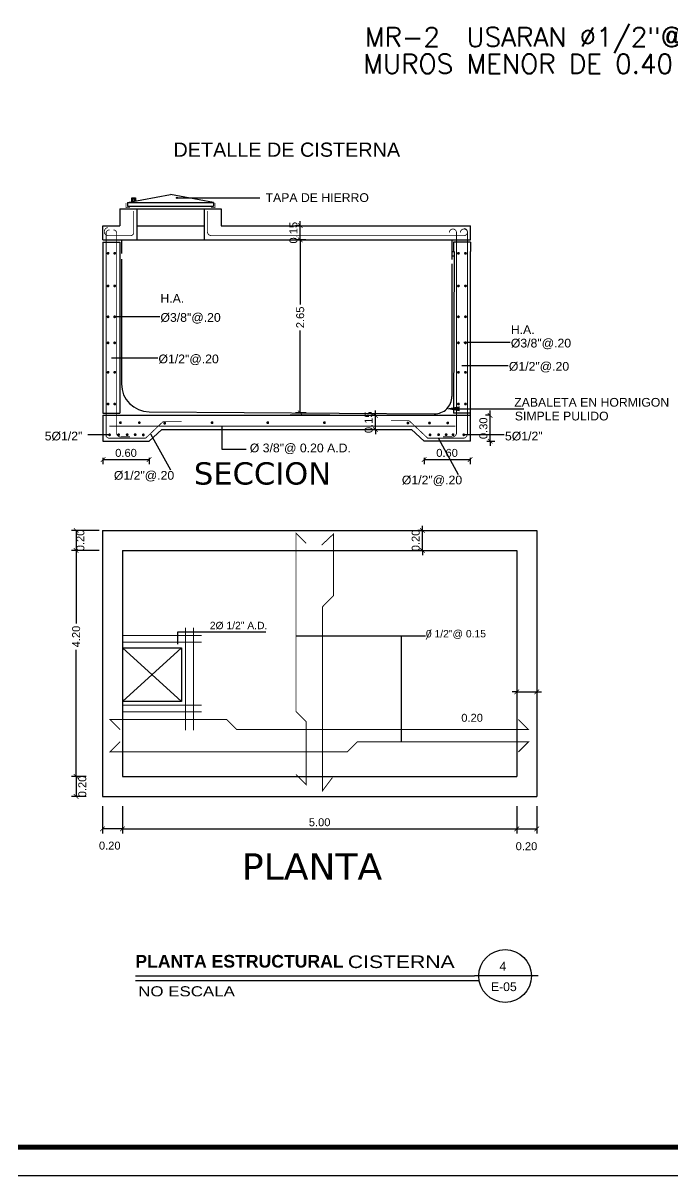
# Model space of a CAD drawing. Header units: feet. Extents: x 317 to 512, y -141 to 162.
# Drawn here: x 404.57 to 414.38, y -90.65 to -73.25 of the extents above; entities that cross this region are included whole.
import ezdxf
from ezdxf.enums import TextEntityAlignment as Align

# ---------------------------------------------------------------- set-up
doc = ezdxf.new("R2010")
doc.units = ezdxf.units.FT
doc.header["$MEASUREMENT"] = 0
doc.layers.add('CASCARON', color=9, linetype='Continuous', lineweight=20)
doc.layers.add('TEXTSANI', color=7, linetype='Continuous', lineweight=35)
for name, color, linetype in [('DIM', 10, 'Continuous'), ('DMENCIÓN', 7, 'Continuous'), ('ELEV-2PL', 31, 'Continuous'), ('MARCO', 1, 'Continuous'), ('OSCAR', 7, 'Continuous'), ('TEXTM', 2, 'Continuous'), ('TEXTO-1', 8, 'Continuous'), ('TEXTOS', 3, 'Continuous'), ('TEXXT', 2, 'Continuous')]:
    doc.layers.add(name, color=color, linetype=linetype)
doc.styles.add('120', font='SIMPLEX.shx', dxfattribs={"height": 1.97})
doc.styles.add('Arch-Dim', font='arial.ttf', dxfattribs={"width": 0.75, "height": 0.12})
doc.styles.add('DAMIAN', font='arial.ttf', dxfattribs={"height": 0.12})
doc.styles.add('R120', font='arial.ttf', dxfattribs={"height": 0.24})
doc.styles.add('RD290', font='verdana.ttf', dxfattribs={"height": 0.38})
doc.styles.add('ROMANS', font='romans.shx')
doc.styles.get("Standard").update_dxf_attribs({"font": 'arial.ttf'})
doc.dimstyles.new('KEILY', dxfattribs={"dimtxt": 0.12, "dimasz": 0.07, "dimexe": 0.07, "dimexo": 0.25, "dimgap": 0.04, "dimtad": 1, "dimzin": 1, "dimdsep": 46, "dimtxsty": 'Standard', "dimblk": 'ARCHTICK', "dimcen": 2.5, "dimclrd": 256, "dimclre": 256, "dimclrt": 7, "dimazin": 0, "dimtfac": 1, "dimtix": 1, "dimtmove": 2, "dimatfit": 1, "dimfxl": 0.35, "dimfxlon": 1, "dimtolj": 1, "dimtzin": 1, "dimarcsym": 0})

# ---------------------------------------------------------------- blocks, each defined once
blk = doc.blocks.new('_ArchTick')
at = {"color": 0, "linetype": 'ByBlock', "const_width": 0.15}
blk.add_lwpolyline([(-0.5, -0.5), (0.5, 0.5)], dxfattribs=at)
blk = doc.blocks.new('*D51')
at = {"layer": 'DEFPOINTS', "color": 0, "transparency": 16777216}
for p in [(412.026, -83.064), (412.327, -83.064), (412.327, -83.347)]:
    blk.add_point(p, dxfattribs=at)
at = {"layer": 'DIM', "lineweight": -2, "transparency": 16777216}
for p, q in [((412.026, -83.347), (411.956, -83.347)), ((412.026, -83.314), (412.026, -83.417)), ((412.026, -83.347), (412.327, -83.347)), ((412.327, -83.314), (412.327, -83.417)), ((412.327, -83.347), (412.397, -83.347))]:
    blk.add_line(p, q, dxfattribs=at)
at = {"layer": 'DIM', "lineweight": -2, "transparency": 16777216, "xscale": 0.07, "yscale": 0.07, "zscale": 0.07}
blk.add_blockref('_ArchTick', (412.026, -83.347), dxfattribs=at)
at = {"layer": 'DIM', "lineweight": -2, "transparency": 16777216, "xscale": 0.07, "yscale": 0.07, "zscale": 0.07, "rotation": 180}
blk.add_blockref('_ArchTick', (412.327, -83.347), dxfattribs=at)
at = {"layer": 'DIM', "color": 7, "transparency": 16777216, "insert": (411.351, -83.739), "char_height": 0.12, "attachment_point": 5}
blk.add_mtext('\\A1;0.20', dxfattribs=at)
blk = doc.blocks.new('*D52')
at = {"layer": 'DEFPOINTS', "color": 0, "transparency": 16777216}
for p in [(410.601, -80.911), (410.856, -80.911), (410.856, -81.212)]:
    blk.add_point(p, dxfattribs=at)
at = {"layer": 'DIM', "lineweight": -2, "transparency": 16777216}
for p, q in [((410.606, -80.911), (410.531, -80.911)), ((410.601, -80.911), (410.601, -80.841)), ((410.601, -81.212), (410.601, -80.911)), ((410.606, -81.212), (410.531, -81.212)), ((410.601, -81.212), (410.601, -81.282))]:
    blk.add_line(p, q, dxfattribs=at)
at = {"layer": 'DIM', "lineweight": -2, "transparency": 16777216, "xscale": 0.07, "yscale": 0.07, "zscale": 0.07}
for p, rotation in [((410.601, -80.911), 270), ((410.601, -81.212), 90)]:
    blk.add_blockref('_ArchTick', p, dxfattribs=dict(at, rotation=rotation))
at = {"layer": 'DIM', "color": 7, "transparency": 16777216, "insert": (410.5, -81.061), "char_height": 0.12, "attachment_point": 5, "rotation": 90}
blk.add_mtext('\\A1;0.20', dxfattribs=at)
blk = doc.blocks.new('*D53')
at = {"layer": 'DEFPOINTS', "color": 0, "transparency": 16777216}
for p in [(412.026, -84.624, 0.086), (406.071, -84.826, 0.086), (412.026, -85.417)]:
    blk.add_point(p, dxfattribs=at)
at = {"layer": 'DIM', "lineweight": -2, "transparency": 16777216}
for p, q in [((406.071, -85.074), (406.071, -85.487)), ((412.026, -85.07), (412.026, -85.487)), ((406.071, -85.417), (412.026, -85.417))]:
    blk.add_line(p, q, dxfattribs=at)
at = {"layer": 'DIM', "lineweight": -2, "transparency": 16777216, "xscale": 0.07, "yscale": 0.07, "zscale": 0.07, "rotation": 180}
blk.add_blockref('_ArchTick', (406.071, -85.417), dxfattribs=at)
at = {"layer": 'DIM', "lineweight": -2, "transparency": 16777216, "xscale": 0.07, "yscale": 0.07, "zscale": 0.07}
blk.add_blockref('_ArchTick', (412.026, -85.417), dxfattribs=at)
at = {"layer": 'DIM', "color": 7, "transparency": 16777216, "insert": (409.049, -85.316), "char_height": 0.12, "attachment_point": 5}
blk.add_mtext('\\A1;5.00', dxfattribs=at)
blk = doc.blocks.new('*D54')
at = {"layer": 'DEFPOINTS', "color": 0, "transparency": 16777216}
for p in [(412.026, -84.624, 0.086), (412.327, -84.624, 0.086), (412.327, -85.417)]:
    blk.add_point(p, dxfattribs=at)
at = {"layer": 'DIM', "lineweight": -2, "transparency": 16777216}
for p, q in [((412.026, -85.07), (412.026, -85.487)), ((412.327, -85.07), (412.327, -85.487)), ((412.026, -85.417), (412.327, -85.417))]:
    blk.add_line(p, q, dxfattribs=at)
at = {"layer": 'DIM', "lineweight": -2, "transparency": 16777216, "xscale": 0.07, "yscale": 0.07, "zscale": 0.07, "rotation": 180}
blk.add_blockref('_ArchTick', (412.026, -85.417), dxfattribs=at)
at = {"layer": 'DIM', "lineweight": -2, "transparency": 16777216, "xscale": 0.07, "yscale": 0.07, "zscale": 0.07}
blk.add_blockref('_ArchTick', (412.327, -85.417), dxfattribs=at)
at = {"layer": 'DIM', "color": 7, "transparency": 16777216, "insert": (412.172, -85.678), "char_height": 0.12, "attachment_point": 5}
blk.add_mtext('\\A1;0.20', dxfattribs=at)
blk = doc.blocks.new('*D55')
at = {"layer": 'DEFPOINTS', "color": 0, "transparency": 16777216}
for p in [(405.77, -84.624, 0.086), (406.071, -84.624, 0.086), (405.77, -85.417)]:
    blk.add_point(p, dxfattribs=at)
at = {"layer": 'DIM', "lineweight": -2, "transparency": 16777216}
for p, q in [((405.77, -85.07), (405.77, -85.487)), ((406.071, -85.07), (406.071, -85.487)), ((406.071, -85.417), (405.77, -85.417))]:
    blk.add_line(p, q, dxfattribs=at)
at = {"layer": 'DIM', "lineweight": -2, "transparency": 16777216, "xscale": 0.07, "yscale": 0.07, "zscale": 0.07, "rotation": 180}
blk.add_blockref('_ArchTick', (405.77, -85.417), dxfattribs=at)
at = {"layer": 'DIM', "lineweight": -2, "transparency": 16777216, "xscale": 0.07, "yscale": 0.07, "zscale": 0.07}
blk.add_blockref('_ArchTick', (406.071, -85.417), dxfattribs=at)
at = {"layer": 'DIM', "color": 7, "transparency": 16777216, "insert": (405.88, -85.669), "char_height": 0.12, "attachment_point": 5}
blk.add_mtext('\\A1;0.20', dxfattribs=at)
blk = doc.blocks.new('*D56')
at = {"layer": 'DEFPOINTS', "color": 0, "transparency": 16777216}
for p in [(406.08, -80.911, 0.086), (405.373, -81.212), (406.071, -81.212, 0.086)]:
    blk.add_point(p, dxfattribs=at)
at = {"layer": 'DIM', "lineweight": -2, "transparency": 16777216}
for p, q in [((405.721, -80.911), (405.303, -80.911)), ((405.373, -80.911), (405.373, -81.212)), ((405.72, -81.212), (405.303, -81.212))]:
    blk.add_line(p, q, dxfattribs=at)
at = {"layer": 'DIM', "lineweight": -2, "transparency": 16777216, "xscale": 0.07, "yscale": 0.07, "zscale": 0.07}
for p, rotation in [((405.373, -80.911), 90), ((405.373, -81.212), 270)]:
    blk.add_blockref('_ArchTick', p, dxfattribs=dict(at, rotation=rotation))
at = {"layer": 'DIM', "color": 7, "transparency": 16777216, "insert": (405.437, -81.061), "char_height": 0.12, "attachment_point": 5, "rotation": 90}
blk.add_mtext('\\A1;0.20', dxfattribs=at)
blk = doc.blocks.new('*D57')
at = {"layer": 'DEFPOINTS', "color": 0, "transparency": 16777216}
for p in [(405.77, -81.212, 0.086), (405.373, -84.624), (405.77, -84.624, 0.086)]:
    blk.add_point(p, dxfattribs=at)
at = {"layer": 'DIM', "lineweight": -2, "transparency": 16777216}
for p, q in [((405.524, -81.212), (405.303, -81.212)), ((405.373, -81.212), (405.373, -82.314)), ((405.373, -84.624), (405.373, -82.71)), ((405.524, -84.624), (405.303, -84.624))]:
    blk.add_line(p, q, dxfattribs=at)
at = {"layer": 'DIM', "lineweight": -2, "transparency": 16777216, "xscale": 0.07, "yscale": 0.07, "zscale": 0.07}
for p, rotation in [((405.373, -81.212), 90), ((405.373, -84.624), 270)]:
    blk.add_blockref('_ArchTick', p, dxfattribs=dict(at, rotation=rotation))
at = {"layer": 'DIM', "color": 7, "transparency": 16777216, "insert": (405.373, -82.512), "char_height": 0.12, "attachment_point": 5, "rotation": 90}
blk.add_mtext('\\A1;4.20', dxfattribs=at)
blk = doc.blocks.new('*D58')
at = {"layer": 'DEFPOINTS', "color": 0, "transparency": 16777216}
for p in [(405.77, -84.624, 0.086), (405.373, -84.925), (405.77, -84.925, 0.086)]:
    blk.add_point(p, dxfattribs=at)
at = {"layer": 'DIM', "lineweight": -2, "transparency": 16777216}
for p, q in [((405.524, -84.624), (405.303, -84.624)), ((405.373, -84.624), (405.373, -84.925)), ((405.524, -84.925), (405.303, -84.925))]:
    blk.add_line(p, q, dxfattribs=at)
at = {"layer": 'DIM', "lineweight": -2, "transparency": 16777216, "xscale": 0.07, "yscale": 0.07, "zscale": 0.07}
for p, rotation in [((405.373, -84.624), 90), ((405.373, -84.925), 270)]:
    blk.add_blockref('_ArchTick', p, dxfattribs=dict(at, rotation=rotation))
at = {"layer": 'DIM', "color": 7, "transparency": 16777216, "insert": (405.466, -84.775), "char_height": 0.12, "attachment_point": 5, "rotation": 90}
blk.add_mtext('\\A1;0.20', dxfattribs=at)
blk = doc.blocks.new('*D80')
at = {"layer": 'DEFPOINTS', "color": 0, "transparency": 16777216}
for p in [(409.891, -79.172), (410.023, -79.172), (410.023, -79.385)]:
    blk.add_point(p, dxfattribs=at)
at = {"layer": 'DIM', "lineweight": -2, "transparency": 16777216}
for p, q in [((409.891, -79.172), (409.821, -79.172)), ((409.891, -79.172), (409.891, -79.102)), ((409.891, -79.385), (409.891, -79.172)), ((409.891, -79.385), (409.821, -79.385)), ((409.891, -79.385), (409.891, -79.455))]:
    blk.add_line(p, q, dxfattribs=at)
at = {"layer": 'DIM', "lineweight": -2, "transparency": 16777216, "xscale": 0.07, "yscale": 0.07, "zscale": 0.07}
for p, rotation in [((409.891, -79.172), 270), ((409.891, -79.385), 90)]:
    blk.add_blockref('_ArchTick', p, dxfattribs=dict(at, rotation=rotation))
at = {"layer": 'DIM', "color": 7, "transparency": 16777216, "insert": (409.79, -79.278), "char_height": 0.12, "attachment_point": 5, "rotation": 90}
blk.add_mtext('\\A1;0.15', dxfattribs=at)
blk = doc.blocks.new('*D81')
at = {"layer": 'DEFPOINTS', "color": 0, "transparency": 16777216}
for p in [(409.092, -76.523), (408.756, -79.136), (409.092, -79.136, 0.073)]:
    blk.add_point(p, dxfattribs=at)
at = {"layer": 'DIM', "lineweight": -2, "transparency": 16777216}
for p, q in [((408.842, -76.523), (408.686, -76.523)), ((408.756, -76.523), (408.756, -77.497)), ((408.756, -79.136), (408.756, -77.891)), ((408.846, -79.136), (408.686, -79.136))]:
    blk.add_line(p, q, dxfattribs=at)
at = {"layer": 'DIM', "lineweight": -2, "transparency": 16777216, "xscale": 0.07, "yscale": 0.07, "zscale": 0.07}
for p, rotation in [((408.756, -76.523), 90), ((408.756, -79.136), 270)]:
    blk.add_blockref('_ArchTick', p, dxfattribs=dict(at, rotation=rotation))
at = {"layer": 'DIM', "color": 7, "transparency": 16777216, "insert": (408.756, -77.694), "char_height": 0.12, "attachment_point": 5, "rotation": 90}
blk.add_mtext('\\A1;2.65', dxfattribs=at)
blk = doc.blocks.new('*D82')
at = {"layer": 'DEFPOINTS', "color": 0, "transparency": 16777216}
for p in [(408.756, -76.31), (408.887, -76.31), (408.887, -76.523)]:
    blk.add_point(p, dxfattribs=at)
at = {"layer": 'DIM', "lineweight": -2, "transparency": 16777216}
for p, q in [((408.756, -76.31), (408.686, -76.31)), ((408.756, -76.31), (408.756, -76.24)), ((408.756, -76.523), (408.756, -76.31)), ((408.756, -76.523), (408.686, -76.523)), ((408.756, -76.523), (408.756, -76.593))]:
    blk.add_line(p, q, dxfattribs=at)
at = {"layer": 'DIM', "lineweight": -2, "transparency": 16777216, "xscale": 0.07, "yscale": 0.07, "zscale": 0.07}
for p, rotation in [((408.756, -76.31), 270), ((408.756, -76.523), 90)]:
    blk.add_blockref('_ArchTick', p, dxfattribs=dict(at, rotation=rotation))
at = {"layer": 'DIM', "color": 7, "transparency": 16777216, "insert": (408.654, -76.416), "char_height": 0.12, "attachment_point": 5, "rotation": 90}
blk.add_mtext('\\A1;0.15', dxfattribs=at)
blk = doc.blocks.new('*D83')
at = {"layer": 'DEFPOINTS', "color": 0, "transparency": 16777216}
for p in [(411.623, -79.172), (411.755, -79.172), (411.325, -79.563)]:
    blk.add_point(p, dxfattribs=at)
at = {"layer": 'DIM', "lineweight": -2, "transparency": 16777216}
for p, q in [((411.623, -79.172), (411.553, -79.172)), ((411.623, -79.172), (411.623, -79.102)), ((411.623, -79.563), (411.623, -79.172)), ((411.575, -79.563), (411.693, -79.563)), ((411.623, -79.563), (411.623, -79.633))]:
    blk.add_line(p, q, dxfattribs=at)
at = {"layer": 'DIM', "lineweight": -2, "transparency": 16777216, "xscale": 0.07, "yscale": 0.07, "zscale": 0.07}
for p, rotation in [((411.623, -79.172), 270), ((411.623, -79.563), 90)]:
    blk.add_blockref('_ArchTick', p, dxfattribs=dict(at, rotation=rotation))
at = {"layer": 'DIM', "color": 7, "transparency": 16777216, "insert": (411.522, -79.368), "char_height": 0.12, "attachment_point": 5, "rotation": 90}
blk.add_mtext('\\A1;0.30', dxfattribs=at)
blk = doc.blocks.new('*D85')
at = {"layer": 'DEFPOINTS', "color": 0, "ltscale": 0.5, "transparency": 16777216}
for p in [(405.778, -79.563), (406.473, -79.563), (406.473, -79.841)]:
    blk.add_point(p, dxfattribs=at)
at = {"layer": 'DIM', "lineweight": -2, "ltscale": 0.5, "transparency": 16777216}
for p, q in [((405.778, -79.813), (405.778, -79.911)), ((405.778, -79.841), (406.473, -79.841)), ((406.473, -79.813), (406.473, -79.911))]:
    blk.add_line(p, q, dxfattribs=at)
at = {"layer": 'DIM', "lineweight": -2, "ltscale": 0.5, "transparency": 16777216, "xscale": 0.07, "yscale": 0.07, "zscale": 0.07, "rotation": 180}
blk.add_blockref('_ArchTick', (405.778, -79.841), dxfattribs=at)
at = {"layer": 'DIM', "lineweight": -2, "ltscale": 0.5, "transparency": 16777216, "xscale": 0.07, "yscale": 0.07, "zscale": 0.07}
blk.add_blockref('_ArchTick', (406.473, -79.841), dxfattribs=at)
at = {"layer": 'DIM', "color": 7, "ltscale": 0.5, "transparency": 16777216, "insert": (406.126, -79.74), "char_height": 0.12, "attachment_point": 5}
blk.add_mtext('\\A1;0.60', dxfattribs=at)
blk = doc.blocks.new('*D84')
at = {"layer": 'DEFPOINTS', "color": 0, "ltscale": 0.5, "transparency": 16777216}
for p in [(410.625, -79.563), (411.321, -79.563), (411.321, -79.841)]:
    blk.add_point(p, dxfattribs=at)
at = {"layer": 'DIM', "lineweight": -2, "ltscale": 0.5, "transparency": 16777216}
for p, q in [((410.625, -79.813), (410.625, -79.911)), ((410.625, -79.841), (411.321, -79.841)), ((411.321, -79.813), (411.321, -79.911))]:
    blk.add_line(p, q, dxfattribs=at)
at = {"layer": 'DIM', "lineweight": -2, "ltscale": 0.5, "transparency": 16777216, "xscale": 0.07, "yscale": 0.07, "zscale": 0.07, "rotation": 180}
blk.add_blockref('_ArchTick', (410.625, -79.841), dxfattribs=at)
at = {"layer": 'DIM', "lineweight": -2, "ltscale": 0.5, "transparency": 16777216, "xscale": 0.07, "yscale": 0.07, "zscale": 0.07}
blk.add_blockref('_ArchTick', (411.321, -79.841), dxfattribs=at)
at = {"layer": 'DIM', "color": 7, "ltscale": 0.5, "transparency": 16777216, "insert": (410.973, -79.74), "char_height": 0.12, "attachment_point": 5}
blk.add_mtext('\\A1;0.60', dxfattribs=at)

msp = doc.modelspace()

# ---------------------------------------------------------------- linework, layer by layer
at = {"linetype": 'Continuous'}
for p, q in [((406.14935, -75.95872, -0.0077), (406.79687, -75.83855, -0.0077)), ((407.44439, -75.95872, -0.0077), (406.79687, -75.83855, -0.0077)), ((406.14935, -75.95872, -0.0077), (407.44415, -75.95872, -0.0077)), ((406.14935, -75.95872, -0.0077), (406.14935, -76.01441, -0.0077)), ((406.14935, -76.01441, -0.0077), (407.44439, -76.01441, -0.0077)), ((406.212, -75.95176, -0.0077), (406.212, -75.8891, -0.0077)), ((406.212, -75.8891, -0.0077), (406.27117, -75.8891, -0.0077)), ((406.26073, -75.90302, -0.0077), (406.22941, -75.90302, -0.0077)), ((406.22941, -75.90302, -0.0077), (406.22941, -75.94479, -0.0077)), ((406.26073, -75.93783, -0.0077), (406.26073, -75.90302, -0.0077)), ((406.27117, -75.8891, -0.0077), (406.27117, -75.93783, -0.0077)), ((406.89583, -75.88848, -0.0077), (408.14356, -75.88848, -0.0077)), ((407.44439, -75.95872, -0.0077), (407.44439, -76.01441, -0.0077)), ((406.28729, -76.31019, -0.0077), (407.30645, -76.31019, -0.0077)), ((406.36635, -76.31019, -0.0077), (406.73963, -76.31019, -0.0077)), ((406.05702, -76.52251, -0.0077), (406.05702, -76.7283, -0.0077)), ((406.28729, -76.52251, -0.0077), (407.30645, -76.52251, -0.0077)), ((411.0456, -76.52251, -0.0077), (411.0456, -76.69258, -0.0077)), ((411.04864, -76.77325, -0.0077), (411.04864, -76.69258, -0.0077)), ((411.04864, -76.70107, -0.0077), (411.08011, -76.70107, -0.0077)), ((406.05702, -76.81323, -0.0077), (406.05702, -78.69761, -0.0077)), ((411.0456, -76.77325, -0.0077), (411.0456, -76.82013, -0.0077)), ((411.0456, -76.88382, -0.0077), (411.0456, -78.88758, -0.0077)), ((411.04864, -76.76476, -0.0077), (411.08011, -76.76476, -0.0077)), ((411.04864, -76.76476, -0.0077), (411.08011, -76.76476, -0.0077)), ((406.4752, -79.11926, -0.0077), (410.77988, -79.15111, -0.0077)), ((407.57026, -79.3452, -0.0077), (407.57026, -79.68225, -0.0077)), ((407.57026, -79.68225, -0.0077), (407.93822, -79.68225, -0.0077))]:
    msp.add_line(p, q, dxfattribs=at)
at = {"color": 0, "linetype": 'ByBlock'}
msp.add_line((409.20493, -79.17233, -0.0077), (408.60352, -79.17233, -0.0077), dxfattribs=at)
at = {"linetype": 'Continuous'}
msp.add_circle((406.89583, -75.88848, -0.0077), 0.00932, dxfattribs=at)
msp.add_arc((406.47869, -78.69761, -0.0077), 0.42166, 180, 269.526161, dxfattribs=at)
at = {"layer": 'CASCARON', "color": 4}
for p, q in [((407.02446, -83.92488, -0.0077), (407.02446, -82.37862, -0.0077)), ((407.14594, -83.92488, -0.0077), (407.14594, -82.37862, -0.0077)), ((406.07116, -82.49548, 0.08591), (407.26291, -82.49548, 0.08591)), ((406.07116, -82.59887, 0.08591), (407.26291, -82.59887, 0.08591)), ((406.07116, -83.5473, 0.08591), (407.26291, -83.5473, 0.08591)), ((406.07116, -83.65069, 0.08591), (407.26291, -83.65069, 0.08591))]:
    msp.add_line(p, q, dxfattribs=at)
at = {"layer": 'CASCARON', "color": 11, "const_width": 0.01216, "elevation": -0.0077}
for points in [[(406.12499, -75.96568), (406.12499, -76.03878), (406.18416, -76.03878)], [(407.46876, -75.96568), (407.46876, -76.03878), (407.40959, -76.03878)], [(405.82491, -76.7283), (405.82491, -76.40415)], [(405.98446, -76.7283), (405.98446, -76.40415)], [(405.85204, -76.46008), (406.18932, -76.46008)], [(407.40443, -76.46008), (411.22553, -76.46008)], [(411.1151, -76.70107), (411.1151, -76.41396)], [(411.28092, -76.70107), (411.28092, -76.41396)], [(405.82491, -79.49336), (405.82491, -76.67618)], [(405.98378, -79.45553), (405.98446, -76.63878)], [(411.1151, -79.45267), (411.1151, -76.6286)], [(411.28092, -79.45267), (411.28092, -76.65121)], [(411.09588, -79.33507), (405.87125, -79.33507)], [(406.42108, -79.51828), (406.68841, -79.26383)], [(406.61436, -79.33507), (410.48832, -79.33507)], [(406.69032, -79.26378), (406.96435, -79.26378)], [(410.12586, -79.25336), (410.39989, -79.25336)], [(410.6816, -79.51828), (410.39989, -79.25336)], [(405.87302, -79.51828), (406.42108, -79.51828)], [(406.18753, -79.49637), (406.05813, -79.49637)], [(411.22967, -79.51828), (410.6816, -79.51828)], [(410.91004, -79.49637), (411.03944, -79.49637)]]:
    msp.add_lwpolyline(points, dxfattribs=at)
for points in [[(406.24023, -76.08692), (406.24023, -76.42913, -0.30255108), (406.18932, -76.46008, 1.0423261)], [(407.40443, -76.46008, -0.3929071), (407.35351, -76.38364), (407.35351, -76.08692)], [(405.85111, -76.33925, 0.91616814), (405.85334, -76.46008, -1.0423261)], [(405.87766, -76.37463, 0.49016118), (405.82508, -76.43058, -1.0423261)], [(405.93188, -76.37463, -0.49016118), (405.98446, -76.43058, 1.0423261)], [(411.1151, -76.41396, 1.02093919), (411.00766, -76.41619, -1.0423261)], [(411.28092, -76.41396, 1.02093919), (411.17348, -76.41619, -1.0423261)], [(411.22776, -76.35265, -1.02093919), (411.22553, -76.46008, 1.0423261)], [(405.87797, -79.51828, -0.49016118), (405.82539, -79.46233, 1.0423261)], [(406.06052, -79.49616, -0.49973648), (405.98294, -79.43879, -1.0423261)], [(411.03705, -79.49616, 0.49973648), (411.11463, -79.43879, 1.0423261)], [(411.28092, -79.45267, -0.30325587), (411.22967, -79.51828, 1.0423261)]]:
    msp.add_lwpolyline(points, format="xyb", dxfattribs=at)
at = {"layer": 'CASCARON', "color": 11, "const_width": 0.02123, "elevation": -0.0077}
for points in [[(405.84395, -76.72607, 1), (405.86518, -76.72607, 1)], [(405.96542, -76.72607, -1), (405.94419, -76.72607, -1)], [(411.13414, -76.72607, 1), (411.15537, -76.72607, 1)], [(411.24068, -76.72607, 1), (411.26191, -76.72607, 1)], [(405.84395, -77.21907, 1), (405.86518, -77.21907, 1)], [(405.96542, -77.21907, -1), (405.94419, -77.21907, -1)], [(411.13414, -77.21907, 1), (411.15537, -77.21907, 1)], [(411.24068, -77.21907, 1), (411.26191, -77.21907, 1)], [(405.84395, -77.68499, 1), (405.86518, -77.68499, 1)], [(405.96542, -77.68499, -1), (405.94419, -77.68499, -1)], [(411.13414, -77.68499, 1), (411.15537, -77.68499, 1)], [(411.24068, -77.68499, 1), (411.26191, -77.68499, 1)], [(405.84395, -78.07829, 1), (405.86518, -78.07829, 1)], [(405.96542, -78.07829, -1), (405.94419, -78.07829, -1)], [(411.13414, -78.07829, 1), (411.15537, -78.07829, 1)], [(411.24068, -78.07829, 1), (411.26191, -78.07829, 1)], [(405.84395, -78.5225, 1), (405.86518, -78.5225, 1)], [(405.96542, -78.5225, -1), (405.94419, -78.5225, -1)], [(411.13414, -78.5225, 1), (411.15537, -78.5225, 1)], [(411.24068, -78.5225, 1), (411.26191, -78.5225, 1)], [(405.84395, -79.00171, 1), (405.86518, -79.00171, 1)], [(405.96542, -79.00171, -1), (405.94419, -79.00171, -1)], [(411.13414, -79.00171, 1), (411.15537, -79.00171, 1)], [(411.24068, -79.00171, 1), (411.26191, -79.00171, 1)], [(406.03037, -79.28311, 1), (406.0516, -79.28311, 1)], [(406.3157, -79.28311, 1), (406.33693, -79.28311, 1)], [(406.69819, -79.29185, 1), (406.71942, -79.29185, 1)], [(407.41454, -79.28311, 1), (407.43577, -79.28311, 1)], [(408.25504, -79.28311, 1), (408.27627, -79.28311, 1)], [(409.11082, -79.28311, 1), (409.13205, -79.28311, 1)], [(410.37124, -79.28808, 1), (410.39247, -79.28808, 1)], [(410.69733, -79.28808, 1), (410.71856, -79.28808, 1)], [(410.97219, -79.28808, 1), (410.99342, -79.28808, 1)], [(405.88785, -79.46632, -1), (405.86662, -79.46632, -1)], [(406.00336, -79.46526, 1), (406.02459, -79.46526, 1)], [(406.13282, -79.46526, 1), (406.15406, -79.46526, 1)], [(406.25342, -79.46526, 1), (406.27465, -79.46526, 1)], [(406.37557, -79.46762, 1), (406.3968, -79.46762, 1)], [(410.72711, -79.46762, -1), (410.70588, -79.46762, -1)], [(410.85534, -79.46526, -1), (410.83411, -79.46526, -1)], [(410.96986, -79.46526, -1), (410.94863, -79.46526, -1)], [(411.07446, -79.46526, -1), (411.05322, -79.46526, -1)], [(411.21483, -79.46632, 1), (411.23607, -79.46632, 1)]]:
    msp.add_lwpolyline(points, format="xyb", close=True, dxfattribs=at)
at = {"layer": 'CASCARON', "color": 4, "const_width": 0.01437, "elevation": 0.08591}
for points in [[(408.69239, -84.59554), (408.84654, -84.74969), (408.84654, -83.79795), (408.69239, -83.6438), (408.69239, -80.94958), (408.84654, -81.10373)], [(409.07947, -81.1316), (409.2565, -80.96534), (409.2565, -81.89642), (409.09309, -82.06268), (409.09309, -84.8393), (409.24288, -84.63979)], [(406.03621, -83.91693), (405.88206, -83.76278), (407.64549, -83.76278), (407.79964, -83.91693), (412.20426, -83.91693), (412.05011, -83.76278)], [(406.03621, -84.09959), (405.88206, -84.25374), (409.46466, -84.25374), (409.61881, -84.09959), (412.20426, -84.09959), (412.05011, -84.25374)]]:
    msp.add_lwpolyline(points, dxfattribs=at)
at = {"layer": 'DIM', "ltscale": 0.2}
for p, q in [((406.63515, -77.68499, -0.0077), (405.93679, -77.68499, -0.0077)), ((411.92534, -78.07216, -0.0077), (411.22698, -78.07216, -0.0077)), ((406.60549, -78.31089, -0.0077), (405.90713, -78.31089, -0.0077)), ((411.89568, -78.4229, -0.0077), (411.19732, -78.4229, -0.0077)), ((411.06727, -79.07593, -0.0077), (412.13101, -79.07593, -0.0077)), ((408.69239, -82.49987, 0.08591), (410.28165, -82.49987, 0.08591)), ((410.28165, -82.49987, 0.08591), (410.28165, -84.09959, 0.08591)), ((410.28165, -82.49987, 0.08591), (410.64491, -82.49987, 0.08591))]:
    msp.add_line(p, q, dxfattribs=at)
at = {"layer": 'DIM', "ltscale": 0.5}
for p, q in [((405.87723, -79.46632, -0.0077), (405.55084, -79.46632, -0.0077)), ((406.49369, -79.45281, -0.0077), (406.79513, -79.99416, -0.0077)), ((410.84155, -79.52278, -0.0077), (411.14299, -80.06414, -0.0077)), ((411.83523, -79.46632, -0.0077), (411.23368, -79.46632, -0.0077))]:
    msp.add_line(p, q, dxfattribs=at)
at = {"layer": 'DIM'}
for p, q in [((406.91018, -82.62689, -0.0077), (406.91018, -82.44052, -0.0077)), ((406.91018, -82.44052, -0.0077), (408.23787, -82.44052, -0.0077)), ((406.07116, -82.68305, 0.08591), (406.96482, -82.68305, 0.08591)), ((406.07116, -82.68305, 0.08591), (406.96482, -83.49383, 0.08591)), ((406.07116, -83.49383, 0.08591), (406.96482, -82.68305, 0.08591)), ((406.96482, -82.68305, 0.08591), (406.96482, -83.49383, 0.08591)), ((406.96482, -83.49383, 0.08591), (406.07116, -83.49383, 0.08591))]:
    msp.add_line(p, q, dxfattribs=at)
at = {"layer": 'DIM', "ltscale": 0.2, "elevation": -0.0077}
msp.add_lwpolyline([(411.16537, -79.07345, 0.07455, 0, 0), (410.95132, -79.07345, 0, 0, 0)], format="xyseb", dxfattribs=at)
at = {"layer": 'ELEV-2PL', "ltscale": 0.1}
for p, q in [((406.0325, -76.0554, -0.0077), (407.56124, -76.0554, -0.0077)), ((406.0325, -76.0554, -0.0077), (406.0325, -76.31019, -0.0077)), ((406.28729, -76.0554, -0.0077), (406.28729, -76.52251, -0.0077)), ((407.30645, -76.0554, -0.0077), (407.30645, -76.52251, -0.0077)), ((407.56124, -76.0554, -0.0077), (407.56124, -76.31019, -0.0077)), ((405.77771, -76.52251, -0.0077), (405.77771, -76.31019, -0.0077)), ((405.77771, -76.31019, -0.0077), (406.0325, -76.31019, -0.0077)), ((407.56124, -76.31019, -0.0077), (411.32675, -76.31019, -0.0077)), ((411.32675, -76.52251, -0.0077), (411.32675, -76.31019, -0.0077)), ((405.77771, -76.52251, -0.0077), (406.28729, -76.52251, -0.0077)), ((405.77771, -76.55649, -0.0077), (405.77771, -76.7283, -0.0077)), ((405.77771, -76.55649, -0.0077), (406.0325, -76.55649, -0.0077)), ((406.0325, -76.55649, -0.0077), (406.0325, -76.7283, -0.0077)), ((407.30645, -76.52251, -0.0077), (411.32675, -76.52251, -0.0077)), ((411.32675, -76.55649, -0.0077), (411.07196, -76.55649, -0.0077)), ((411.07196, -76.55649, -0.0077), (411.07196, -76.70107, -0.0077)), ((411.32675, -76.55649, -0.0077), (411.32675, -76.70107, -0.0077)), ((405.77771, -76.7283, -0.0077), (405.77771, -79.13836, -0.0077)), ((406.0325, -76.7283, -0.0077), (406.0325, -79.13836, -0.0077)), ((411.08011, -76.70107, -0.0077), (411.07196, -79.13836, -0.0077)), ((411.32497, -79.56276, -0.0077), (411.32675, -76.70107, -0.0077)), ((405.77771, -79.13836, -0.0077), (406.0325, -79.13836, -0.0077)), ((405.77771, -79.17233, -0.0077), (411.32675, -79.17233, -0.0077)), ((405.77771, -79.17233, -0.0077), (405.77771, -79.38466, -0.0077)), ((405.77771, -79.17233, -0.0077), (405.77771, -79.56276, -0.0077)), ((411.32675, -79.13836, -0.0077), (411.07196, -79.13836, -0.0077)), ((406.47335, -79.56276, -0.0077), (406.66783, -79.38466, -0.0077)), ((406.66783, -79.38466, -0.0077), (410.43486, -79.38466, -0.0077)), ((410.62933, -79.56276, -0.0077), (410.43486, -79.38466, -0.0077)), ((405.77771, -79.56276, -0.0077), (406.47335, -79.56276, -0.0077)), ((411.32497, -79.56276, -0.0077), (410.62933, -79.56276, -0.0077)), ((405.77007, -80.91077, 0.08591), (412.32749, -80.91077, 0.08591)), ((405.77007, -80.91077, 0.08591), (405.77007, -84.92532, 0.08591)), ((412.32749, -80.91077, 0.08591), (412.32749, -84.92532, 0.08591)), ((406.07116, -81.21186, 0.08591), (412.02639, -81.21186, 0.08591)), ((406.07116, -81.21186, 0.08591), (406.07116, -84.62423, 0.08591)), ((412.02639, -81.21186, 0.08591), (412.02639, -84.62423, 0.08591)), ((406.07116, -84.62423, 0.08591), (412.02639, -84.62423, 0.08591)), ((405.77007, -84.92532, 0.08591), (412.32749, -84.92532, 0.08591))]:
    msp.add_line(p, q, dxfattribs=at)
at = {"layer": 'MARCO'}
msp.add_lwpolyline([(387.97006, -48.65447), (452.47006, -48.65447), (452.47006, -90.65447), (387.97006, -90.65447)], close=True, dxfattribs=at)
at = {"layer": 'MARCO', "const_width": 0.075}
msp.add_lwpolyline([(445.29759, -49.0885), (388.40409, -49.0885), (388.40409, -90.22044), (445.29759, -90.22044)], close=True, dxfattribs=at)
at = {"layer": 'OSCAR'}
msp.add_arc((410.78206, -78.88758, -0.0077), 0.26354, 269.526161, 0, dxfattribs=at)
at = {"layer": 'TEXXT', "color": 4}
for p in [(406.26955, -87.63593), (412.34691, -87.63593)]:
    msp.add_line(p, (411.38515, -87.63593), dxfattribs=at)
at = {"layer": 'TEXXT', "color": 3}
msp.add_line((406.26955, -87.7043), (411.46269, -87.7043), dxfattribs=at)
at = {"layer": 'TEXXT', "color": 4}
msp.add_circle((411.84891, -87.63593), 0.39809, dxfattribs=at)

# ---------------------------------------------------------------- texts
at = {"linetype": 'Continuous', "style": 'ROMANS'}
msp.add_text('/', height=0.10036, dxfattribs=at).set_placement((410.64878, -82.52442, 0.08591))
at = {"layer": 'DMENCIÓN', "color": 7, "style": '120'}
for s, p in [('MR-2  USARAN %%C1/2"@0.40', (409.73001, -73.60728)), ('MUROS MENOR DE 0.40 USARAN %%C1/2"@0.20', (409.70572, -74.01175))]:
    msp.add_text(s, height=0.2911153, dxfattribs=at).set_placement(p)
at = {"layer": 'TEXTM', "color": 4, "ltscale": 0.05, "style": 'R120'}
msp.add_text('DETALLE DE CISTERNA', height=0.2140707, dxfattribs=at).set_placement((406.84179, -75.26906, -0.0077))
at = {"layer": 'TEXTO-1', "style": 'RD290'}
for s, height, p in [('SECCION', 0.336026, (407.15078, -80.21755, -0.0077)), ('PLANTA', 0.397089, (407.8759, -86.18141, 0.08591))]:
    msp.add_text(s, height=height, dxfattribs=at).set_placement(p)
at = {"layer": 'TEXTOS', "color": 7, "style": 'DAMIAN', "width": 1.2}
for s, height, p in [(' CISTERNA', 0.190239, (409.38664, -87.51619, 0.0693)), (' NO ESCALA', 0.152191, (406.23837, -87.94334))]:
    msp.add_text(s, height=height, dxfattribs=at).set_placement(p)
at = {"layer": 'TEXTOS', "color": 7, "insert": (406.26654, -87.31841, 0.0693), "char_height": 0.1902392, "width": 10.4181005, "attachment_point": 1, "style": 'DAMIAN'}
msp.add_mtext('{\\fArial|b1|i0|c0|p34;PLANTA ESTRUCTURAL}', dxfattribs=at)
at = {"layer": 'TEXTSANI', "ltscale": 0.05, "style": 'Arch-Dim'}
for s, height, p in [('TAPA DE HIERRO', 0.1322109, (408.23314, -75.95177, -0.0077)), ('H.A.', 0.132211, (406.64569, -77.47285, -0.0077)), ('%%C3/8"@.20', 0.1322109, (406.64569, -77.76123, -0.0077)), ('H.A.', 0.132211, (411.93588, -77.94488, -0.0077)), ('%%C3/8"@.20', 0.1322109, (411.93588, -78.1484, -0.0077)), ('%%C1/2"@.20', 0.1322109, (406.61603, -78.38713, -0.0077)), ('%%C1/2"@.20', 0.1322109, (411.90622, -78.49914, -0.0077)), ('ZABALETA EN HORMIGON', 0.1322109, (411.98697, -79.04234, -0.0077)), ('SIMPLE PULIDO', 0.1322109, (411.99594, -79.24956, -0.0077)), ('5%%C1/2"', 0.132211, (404.89805, -79.55139, 0.065)), ('5%%C1/2"', 0.132211, (411.84748, -79.55139, 0.065)), ('%%C 3/8"@ 0.20 A.D.', 0.1322109, (407.99473, -79.73098, -0.0077)), ('%%C1/2"@.20', 0.1322109, (405.94268, -80.14493, -0.0077)), ('%%C1/2"@.20', 0.1322109, (410.29055, -80.2149, -0.0077)), ('2%%C 1/2" A.D.', 0.1115976, (407.39074, -82.40093, 0.08591)), ('0 1/2"@ 0.15', 0.1115976, (410.65375, -82.525, 0.08591))]:
    msp.add_text(s, height=height, dxfattribs=at).set_placement(p)
at = {"layer": 'TEXXT', "style": 'DAMIAN'}
for s, height, p in [('4', 0.13249, (411.81644, -87.5538)), ('E-05', 0.132488, (411.83014, -87.86411))]:
    msp.add_text(s, height=height, dxfattribs=at).set_placement(p, align=Align.CENTER)

# ---------------------------------------------------------------- dimensions: what is measured, and where the dimension line sits
at = {"layer": 'DIM'}
for base, p1, p2, text, picture, middle in [((408.7557, -76.31019, -0.0077), (408.88726, -76.52251, -0.0077), (408.88726, -76.31019, -0.0077), '0.15', '*D82', (408.65443, -76.41635, -0.0077)), ((409.89121, -79.17233, -0.0077), (410.02277, -79.38466, -0.0077), (410.02277, -79.17233, -0.0077), '0.15', '*D80', (409.78994, -79.27849, -0.0077)), ((411.62341, -79.17233, -0.0077), (411.32497, -79.56276, -0.0077), (411.75498, -79.17233, -0.0077), '0.30', '*D83', (411.5221, -79.36754, -0.0077)), ((410.60146, -80.91077, 0.08591), (410.85577, -81.21186, 0.08591), (410.85577, -80.91077, 0.08591), '0.20', '*D52', (410.50019, -81.06132, 0.08591))]:
    dim = msp.add_linear_dim(base=base, p1=p1, p2=p2, angle=90, text=text, dimstyle='KEILY', dxfattribs=at)
    dim.commit()
    dim.dimension.update_dxf_attribs({"geometry": picture, "text_midpoint": middle})
for base, p1, p2, text, picture, middle in [((408.7557, -79.13555, -0.0077), (409.09163, -76.52251, -0.0077), (409.09163, -79.13555, 0.065), '2.65', '*D81', (408.7557, -77.69407, -0.0077)), ((405.37309, -81.21186), (406.07981, -80.91077, 0.08591), (406.07116, -81.21186, 0.08591), '0.20', '*D56', (405.43738, -81.06132)), ((405.37309, -84.62423), (405.77007, -81.21186, 0.08591), (405.77007, -84.62423, 0.08591), '4.20', '*D57', (405.37309, -82.51196)), ((405.37309, -84.92532), (405.77007, -84.62423, 0.08591), (405.77007, -84.92532, 0.08591), '0.20', '*D58', (405.46567, -84.77478))]:
    dim = msp.add_linear_dim(base=base, p1=p1, p2=p2, angle=90, text=text, dimstyle='KEILY', dxfattribs=at)
    dim.commit()
    dim.dimension.update_dxf_attribs({"geometry": picture, "text_midpoint": middle, "dimtype": 160})
at = {"layer": 'DIM', "ltscale": 0.5}
for base, p1, p2, picture, middle in [((406.47335, -79.84108, -0.0077), (405.77771, -79.56276, -0.0077), (406.47335, -79.56276, -0.0077), '*D85', (406.12553, -79.73981, -0.0077)), ((411.32107, -79.84108, -0.0077), (410.62543, -79.56276, -0.0077), (411.32107, -79.56276, -0.0077), '*D84', (410.97325, -79.73981, -0.0077))]:
    dim = msp.add_linear_dim(base=base, p1=p1, p2=p2, text='0.60', dimstyle='KEILY', dxfattribs=at)
    dim.commit()
    dim.dimension.update_dxf_attribs({"geometry": picture, "text_midpoint": middle})
at = {"layer": 'DIM'}
for base, p1, p2, picture, middle in [((412.32749, -83.34671, 0.08591), (412.02639, -83.06441, 0.08591), (412.32749, -83.06441, 0.08591), '*D51', (411.35111, -83.73898, 0.08591)), ((405.77007, -85.41746), (406.07116, -84.62423, 0.08591), (405.77007, -84.62423, 0.08591), '*D55', (405.87969, -85.66873)), ((412.32749, -85.41746), (412.02639, -84.62423, 0.08591), (412.32749, -84.62423, 0.08591), '*D54', (412.17163, -85.67841))]:
    dim = msp.add_linear_dim(base=base, p1=p1, p2=p2, text='0.20', dimstyle='KEILY', dxfattribs=at)
    dim.commit()
    dim.dimension.update_dxf_attribs({"geometry": picture, "text_midpoint": middle, "dimtype": 160})
dim = msp.add_linear_dim(base=(412.02639, -85.41746), p1=(406.07116, -84.82572, 0.08591), p2=(412.02639, -84.62423, 0.08591), text='5.00', dimstyle='KEILY', dxfattribs=at)
dim.commit()
dim.dimension.update_dxf_attribs({"geometry": '*D53', "text_midpoint": (409.04878, -85.31619)})

doc.saveas('drawing.dxf')
